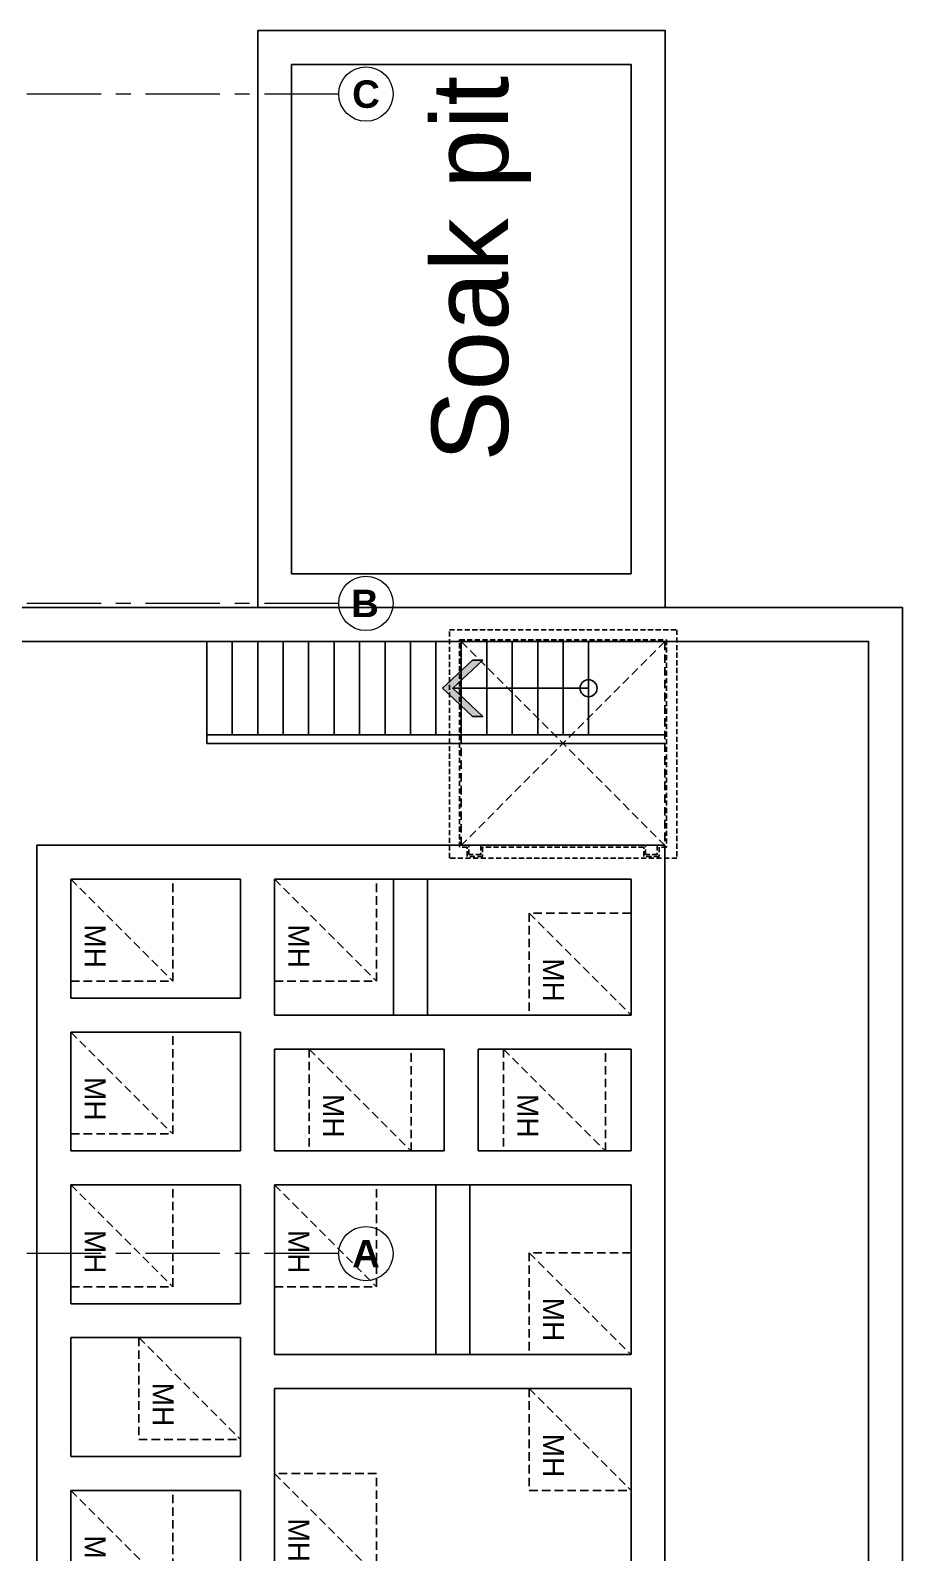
# Model space of a CAD drawing. Header units: millimetres. Extents: x -545754 to 527377, y 134623 to 1871324.
# Drawn here: x 472940 to 478078, y 144055 to 153021 of the extents above; entities that cross this region are included whole.
import ezdxf
from ezdxf.enums import TextEntityAlignment as Align
from ezdxf.xclip import XClip

# ---------------------------------------------------------------- set-up
doc = ezdxf.new("R2010")
doc.units = ezdxf.units.MM
doc.header["$XCLIPFRAME"] = 0
for name, pattern in [('PLINTH BEAM & PILE CAP LEVEL DRAWING   1605.2024$0$CENTER', [2, 1.25, -0.25, 0.25, -0.25]), ('PLINTH BEAM & PILE CAP LEVEL DRAWING   1605.2024$0$DASHDOT', [25.4, 12.7, -6.35, 0, -6.35]), ('PLINTH BEAM & PILE CAP LEVEL DRAWING   1605.2024$0$DASHED', [0.75, 0.5, -0.25])]:
    doc.linetypes.add(name, pattern=pattern)
doc.layers.add('PLINTH BEAM & PILE CAP LEVEL DRAWING   1605.2024$0$A-GRID', color=35, linetype='PLINTH BEAM & PILE CAP LEVEL DRAWING   1605.2024$0$DASHDOT', lineweight=5)
doc.layers.add('PLINTH BEAM & PILE CAP LEVEL DRAWING   1605.2024$0$A-THIN', color=14, linetype='Continuous')
doc.layers.add('PLINTH BEAM & PILE CAP LEVEL DRAWING   1605.2024$0$HAT', color=3, linetype='Continuous')
doc.styles.add('PLINTH BEAM & PILE CAP LEVEL DRAWING   1605.2024$0$BOLD', font='arialbd.ttf')
doc.styles.add('PLINTH BEAM & PILE CAP LEVEL DRAWING   1605.2024$0$Dimtext', font='arial.ttf')
doc.styles.add('PLINTH BEAM & PILE CAP LEVEL DRAWING   1605.2024$0$Standard', font='txt')

# ---------------------------------------------------------------- blocks, each defined once
blk = doc.blocks.new('PLINTH BEAM & PILE CAP LEVEL DRAWING   1605.2024$0$WER')
at = {"color": 14, "linetype": 'PLINTH BEAM & PILE CAP LEVEL DRAWING   1605.2024$0$DASHED', "ltscale": 10}
for p, q in [((73124.51032313069, 1995.125665533098), (73064.51032313069, 1995.125665533098)), ((73064.51032313069, 1995.125665533098), (73064.51032313069, 1935.125665533098)), ((73064.51032313069, 1935.125665533098), (73124.51032313069, 1995.125665533098)), ((73124.51032313069, 1935.125665533098), (73124.51032313069, 1995.125665533098)), ((73064.51032313069, 1935.125665533098), (73124.51032313069, 1935.125665533098))]:
    blk.add_line(p, q, dxfattribs=at)
at = {"color": 14, "linetype": 'PLINTH BEAM & PILE CAP LEVEL DRAWING   1605.2024$0$DASHED', "ltscale": 10, "insert": (73091.0494343103, 1955.578484320259), "char_height": 9.239999999999998, "width": 31.38030521889203, "attachment_point": 1, "style": 'PLINTH BEAM & PILE CAP LEVEL DRAWING   1605.2024$0$Standard'}
blk.add_mtext('{\\H1.333x;MH}', dxfattribs=at)
blk = doc.blocks.new('PLINTH BEAM & PILE CAP LEVEL DRAWING   1605.2024$0$stp')
at = {"color": 0, "linetype": 'ByBlock'}
blk.add_line((105846.1045845814, -166101.2564560306), (105786.1045845814, -166101.2564560306), dxfattribs=at)
at = {"color": 1, "linetype": 'ByBlock'}
blk.add_line((105866.1045845814, -166101.2564560306), (105906.1045845814, -166141.2564560306), dxfattribs=at)
at = {"color": 7, "linetype": 'ByBlock'}
blk.add_line((105866.1045845814, -166101.2564560306), (105916.1045845814, -166151.2564560306), dxfattribs=at)
at = {"layer": 'PLINTH BEAM & PILE CAP LEVEL DRAWING   1605.2024$0$A-THIN', "color": 150, "linetype": 'ByBlock', "ltscale": 0.01}
for p, q in [((105646.1045845814, -166341.2564560307), (105646.1045845814, -165651.2564560307)), ((105646.1045845814, -165651.2564560307), (106016.1045845813, -165651.2564560307)), ((106016.1045845813, -165651.2564560307), (106016.1045845814, -166341.2564560307)), ((105666.1045845814, -165741.2564560306), (105666.1045845813, -165671.2564560308)), ((105666.1045845814, -165741.2564560306), (105666.1045845813, -165671.2564560307)), ((105666.1045845813, -165671.2564560307), (105766.1045845813, -165671.2564560307)), ((105766.1045845813, -165741.2564560306), (105766.1045845813, -165671.2564560307)), ((105766.1045845813, -165741.2564560306), (105766.1045845813, -165671.2564560307)), ((105786.1045845814, -165671.2564560307), (105996.1045845814, -165671.2564560307)), ((105786.1045845814, -165671.2564560307), (105996.1045845814, -165671.2564560306)), ((105786.1045845814, -165671.2564560307), (105786.1045845814, -165751.2564560307)), ((105856.1045845813, -165671.2564560307), (105856.1045845813, -165751.2564560307)), ((105876.1045845813, -165671.2564560307), (105876.1045845813, -165751.2564560307)), ((105996.1045845814, -165671.2564560307), (105906.1045845813, -165671.2564560307)), ((105996.1045845814, -165671.2564560306), (105996.1045845814, -165751.2564560306)), ((105666.1045845814, -165741.2564560306), (105766.1045845813, -165741.2564560306)), ((105996.1045845814, -165751.2564560306), (105786.1045845814, -165751.2564560306)), ((105786.1045845814, -165751.2564560307), (105996.1045845814, -165751.2564560306)), ((105666.1045845814, -165831.2564560306), (105666.1045845813, -165761.2564560306)), ((105666.1045845814, -165831.2564560306), (105666.1045845813, -165761.2564560306)), ((105666.1045845813, -165761.2564560306), (105766.1045845814, -165761.2564560306)), ((105766.1045845813, -165831.2564560306), (105766.1045845813, -165761.2564560306)), ((105766.1045845813, -165831.2564560306), (105766.1045845813, -165761.2564560306)), ((105786.1045845814, -165771.2564560306), (105786.1045845814, -165831.2564560306)), ((105786.1045845814, -165771.2564560306), (105786.1045845814, -165831.2564560306)), ((105786.1045845814, -165771.2564560306), (105886.1045845814, -165771.2564560306)), ((105886.1045845814, -165771.2564560306), (105886.1045845814, -165831.2564560306)), ((105886.1045845814, -165771.2564560306), (105886.1045845814, -165831.2564560306)), ((105906.1045845814, -165771.2564560306), (105906.1045845814, -165831.2564560306)), ((105906.1045845814, -165771.2564560306), (105906.1045845814, -165831.2564560306)), ((105906.1045845814, -165771.2564560306), (105996.1045845814, -165771.2564560306)), ((105996.1045845814, -165771.2564560306), (105996.1045845814, -165831.2564560306)), ((105666.1045845814, -165831.2564560306), (105766.1045845813, -165831.2564560306)), ((105786.1045845814, -165831.2564560306), (105886.1045845814, -165831.2564560306)), ((105906.1045845814, -165831.2564560306), (105996.1045845814, -165831.2564560306)), ((105666.1045845814, -165921.2564560306), (105666.1045845814, -165851.2564560306)), ((105666.1045845814, -165921.2564560306), (105666.1045845814, -165851.2564560306)), ((105666.1045845814, -165851.2564560306), (105766.1045845814, -165851.2564560306)), ((105766.1045845814, -165921.2564560306), (105766.1045845813, -165851.2564560306)), ((105766.1045845814, -165921.2564560306), (105766.1045845814, -165851.2564560306)), ((105996.1045845814, -165851.2564560306), (105786.1045845813, -165851.2564560306)), ((105786.1045845813, -165851.2564560306), (105786.1045845814, -165951.2564560306)), ((105881.1045845814, -165851.2564560306), (105881.1045845814, -165951.2564560306)), ((105901.1045845814, -165851.2564560306), (105901.1045845814, -165951.2564560306)), ((105906.1045845814, -165851.2564560306), (105996.1045845814, -165851.2564560306)), ((105996.1045845814, -165851.2564560306), (105996.1045845814, -165951.2564560305)), ((105666.1045845814, -165921.2564560306), (105766.1045845814, -165921.2564560306)), ((105666.1045845814, -166011.2564560306), (105666.1045845814, -165941.2564560306)), ((105666.1045845814, -165971.2564560306), (105666.1045845814, -165941.2564560306)), ((105666.1045845814, -165941.2564560306), (105766.1045845814, -165941.2564560306)), ((105666.1045845814, -165941.2564560306), (105766.1045845814, -165941.2564560306)), ((105666.1045845814, -165941.2564560306), (105766.1045845814, -165941.2564560306)), ((105766.1045845814, -166011.2564560306), (105766.1045845814, -165941.2564560305)), ((105766.1045845814, -165971.2564560306), (105766.1045845814, -165941.2564560306)), ((105996.1045845814, -165951.2564560305), (105786.1045845814, -165951.2564560306)), ((105996.1045845814, -165971.2564560305), (105786.1045845814, -165971.2564560306)), ((105996.1045845814, -165971.2564560305), (105786.1045845814, -165971.2564560306)), ((105996.1045845814, -165971.2564560305), (105786.1045845814, -165971.2564560306)), ((105786.1045845814, -166081.2564560306), (105786.1045845814, -165971.2564560306)), ((105936.1045845814, -165971.2564560306), (105996.1045845814, -165971.2564560305)), ((105996.1045845814, -166081.2564560306), (105996.1045845814, -165971.2564560305)), ((105666.1045845814, -166011.2564560306), (105766.1045845814, -166011.2564560306)), ((105666.1045845814, -166091.2564560306), (105666.1045845814, -166031.2564560306)), ((105666.1045845814, -166031.2564560306), (105766.1045845814, -166031.2564560306)), ((105666.1045845814, -166031.2564560306), (105766.1045845814, -166031.2564560306)), ((105766.1045845814, -166091.2564560306), (105766.1045845814, -166031.2564560306)), ((105996.1045845814, -166081.2564560306), (105786.1045845814, -166081.2564560306)), ((105666.1045845814, -166091.2564560306), (105766.1045845814, -166091.2564560306)), ((105846.1045845814, -166101.2564560306), (105786.1045845814, -166101.2564560306)), ((105786.1045845814, -166101.2564560306), (105786.1045845814, -166231.2564560306)), ((105786.1045845814, -166231.2564560306), (105786.1045845814, -166101.2564560306)), ((105786.1045845814, -166231.2564560306), (105786.1045845814, -166101.2564560306)), ((105846.1045845813, -166231.2564560306), (105846.1045845814, -166101.2564560306)), ((105979.6672067567, -166101.2564560306), (105866.1045845814, -166101.2564560306)), ((105866.1045845813, -166231.2564560306), (105866.1045845814, -166101.2564560306)), ((105866.1045845814, -166101.2564560306), (105996.1045845814, -166101.2564560306)), ((105866.1045845814, -166101.2564560306), (105916.1045845814, -166151.2564560306)), ((105996.1045845814, -166101.2564560306), (105946.1045845814, -166151.2564560306)), ((105996.1045845814, -166231.2564560306), (105996.1045845814, -166101.2564560306)), ((105666.1045845814, -166231.2564560306), (105666.1045845814, -166111.2564560306)), ((105666.1045845814, -166111.2564560306), (105766.1045845814, -166111.2564560306)), ((105666.1045845814, -166111.2564560306), (105701.1045845814, -166158.3250724954)), ((105766.1045845814, -166111.2564560306), (105731.1045845814, -166158.3250724954)), ((105766.1045845814, -166231.2564560306), (105766.1045845814, -166111.2564560306)), ((105916.1045845814, -166181.2564560305), (105916.1045845814, -166151.2564560306)), ((105916.1045845814, -166151.2564560306), (105946.1045845814, -166151.2564560306)), ((105946.1045845814, -166151.2564560306), (105946.1045845814, -166181.2564560306)), ((105701.1045845814, -166188.3250724954), (105701.1045845814, -166158.3250724954)), ((105701.1045845814, -166158.3250724954), (105731.1045845814, -166158.3250724954)), ((105731.1045845814, -166158.3250724954), (105731.1045845814, -166188.3250724954)), ((105916.1045845814, -166181.2564560305), (105866.1045845814, -166231.2564560306)), ((105946.1045845814, -166181.2564560306), (105916.1045845814, -166181.2564560305)), ((105946.1045845814, -166181.2564560306), (105996.1045845814, -166231.2564560306)), ((105701.1045845814, -166188.3250724954), (105666.1045845814, -166231.2564560306)), ((105731.1045845814, -166188.3250724954), (105701.1045845814, -166188.3250724954)), ((105731.1045845814, -166188.3250724954), (105766.1045845814, -166231.2564560306)), ((105666.1045845814, -166231.2564560306), (105766.1045845814, -166231.2564560306)), ((105786.1045845814, -166231.2564560306), (105846.1045845813, -166231.2564560306)), ((105866.1045845814, -166231.2564560306), (105956.1045845814, -166231.2564560305)), ((105866.1045845814, -166231.2564560306), (105996.1045845814, -166231.2564560306)), ((105666.1045845814, -166321.2564560307), (105666.1045845814, -166251.2564560306)), ((105666.1045845814, -166251.2564560306), (105766.1045845814, -166251.2564560306)), ((105766.1045845814, -166251.2564560306), (105766.1045845814, -166321.2564560307)), ((105786.1045845814, -166251.2564560306), (105786.1045845814, -166321.2564560307)), ((105786.1045845814, -166251.2564560306), (105886.1045845814, -166251.2564560306)), ((105886.1045845814, -166251.2564560306), (105886.1045845814, -166321.2564560307)), ((105886.1045845814, -166321.2564560307), (105886.1045845814, -166251.2564560306)), ((105906.1045845814, -166251.2564560306), (105906.1045845814, -166321.2564560307)), ((105906.1045845814, -166251.2564560306), (105996.1045845814, -166251.2564560306)), ((105906.1045845814, -166321.2564560307), (105906.1045845814, -166251.2564560306)), ((105996.1045845814, -166321.2564560307), (105996.1045845814, -166251.2564560306)), ((105766.1045845814, -166321.2564560307), (105666.1045845814, -166321.2564560307)), ((105886.1045845814, -166321.2564560307), (105786.1045845814, -166321.2564560307)), ((105996.1045845814, -166321.2564560307), (105906.1045845814, -166321.2564560307)), ((106016.1045845814, -166341.2564560307), (105646.1045845814, -166341.2564560307))]:
    blk.add_line(p, q, dxfattribs=at)
at = {"color": 0, "linetype": 'ByBlock', "rotation": 270.0000000000037}
for p in [(103730.9789190436, -92606.74613290017), (103850.9789190436, -92606.74613290011), (104000.9789190436, -92626.74613290005), (103730.9789190436, -92696.74613290004), (103871.405577075, -92706.7461329001), (103985.9276921068, -92706.74613290002), (103730.9789190436, -92786.74613290004), (103850.9789190436, -92786.74613290002), (104000.9789190436, -92826.7461329), (103770.9789190436, -92876.74613290004), (104000.9789190436, -92906.74613290002), (103850.9789190436, -92956.74613290002), (103730.9789190436, -92966.74613290005), (103850.9789190436, -93036.74613290002), (103930.9789190437, -93036.74613290004), (103770.9789190436, -93046.74613290004), (104000.9789190437, -93106.74613290002), (103730.9789190436, -93186.74613290004), (103850.9789190437, -93196.74613290015), (103970.9789190437, -93196.74613290014)]:
    blk.add_blockref('PLINTH BEAM & PILE CAP LEVEL DRAWING   1605.2024$0$WER', p, dxfattribs=at)
blk = doc.blocks.new('PLINTH BEAM & PILE CAP LEVEL DRAWING   1605.2024$0$ngfgrid')
at = {"layer": 'PLINTH BEAM & PILE CAP LEVEL DRAWING   1605.2024$0$A-GRID', "linetype": 'PLINTH BEAM & PILE CAP LEVEL DRAWING   1605.2024$0$CENTER', "ltscale": 35}
for p, q in [((78544.86091242098, -149519.1949455406), (75455.41914988798, -149519.1949455406)), ((78544.86091242098, -149819.1949455406), (75455.41914988798, -149819.1949455406)), ((78544.86091242098, -150202.1949455406), (75455.41914988798, -150202.1949455406))]:
    blk.add_line(p, q, dxfattribs=at)
at = {"layer": 'PLINTH BEAM & PILE CAP LEVEL DRAWING   1605.2024$0$A-GRID', "linetype": 'Continuous'}
for centre in [(78560.860920421, -149519.1949455406), (78560.860920421, -149819.1949455406), (78560.860920421, -150202.1949455406)]:
    blk.add_circle(centre, 16.000008, dxfattribs=at)
at = {"layer": 'PLINTH BEAM & PILE CAP LEVEL DRAWING   1605.2024$0$A-GRID', "color": 32, "style": 'PLINTH BEAM & PILE CAP LEVEL DRAWING   1605.2024$0$BOLD'}
for s, p in [('C', (78560.94932424092, -149519.1949455406)), ('B', (78560.319447024, -149819.1949455406)), ('A', (78560.94932424092, -150202.1949455406))]:
    blk.add_text(s, height=16.2, dxfattribs=at).set_placement(p, align=Align.MIDDLE_CENTER)
blk = doc.blocks.new('PLINTH BEAM & PILE CAP LEVEL DRAWING   1605.2024')
at = {"layer": 'PLINTH BEAM & PILE CAP LEVEL DRAWING   1605.2024$0$A-THIN'}
blk.add_hatch(color=250, dxfattribs=at).paths.add_polyline_path([(55679.95412253268, -149869.1949455407), (55697.62036870449, -149852.6972741735), (55691.62036870449, -149852.6972741735), (55673.95412253268, -149869.1949455407), (55691.62036870449, -149885.8421470782), (55697.62036870449, -149885.8421470782)])
at = {"layer": 'PLINTH BEAM & PILE CAP LEVEL DRAWING   1605.2024$0$A-THIN', "color": 32, "linetype": 'ByBlock', "ltscale": 0.01}
for p, q in [((55535.04433739718, -149901.6949455407), (55535.04433739718, -149841.6949455407)), ((55550.04433739718, -149896.6949455407), (55550.04433739718, -149841.6949455407)), ((55565.04433739718, -149896.6949455407), (55565.04433739718, -149841.6949455407)), ((55580.04433739718, -149896.6949455407), (55580.04433739718, -149841.6949455407)), ((55595.04433739718, -149896.6949455407), (55595.04433739718, -149841.6949455407)), ((55610.04433739718, -149896.6949455407), (55610.04433739718, -149841.6949455407)), ((55625.04433739718, -149896.6949455407), (55625.04433739718, -149841.6949455407)), ((55640.04433739718, -149896.6949455407), (55640.04433739718, -149841.6949455407)), ((55655.04433739718, -149896.6949455407), (55655.04433739718, -149841.6949455407)), ((55670.04433739718, -149896.6949455407), (55670.04433739718, -149841.6949455407)), ((55684.99415855379, -149896.6949455407), (55684.99415855379, -149841.6949455407)), ((55699.99415855379, -149896.6949455407), (55699.99415855379, -149841.6949455407)), ((55714.99415855379, -149896.6949455407), (55714.99415855379, -149841.6949455407)), ((55729.99415855379, -149896.6949455407), (55729.99415855379, -149841.6949455407)), ((55744.99415855379, -149896.6949455407), (55744.99415855379, -149841.6949455407)), ((55759.99415855379, -149896.6949455407), (55759.99415855379, -149841.6949455407)), ((55805.04433739718, -149896.6949455407), (55535.04433739718, -149896.6949455407)), ((55805.04433739718, -149901.6949455407), (55535.04433739718, -149901.6949455407))]:
    blk.add_line(p, q, dxfattribs=at)
at = {"layer": 'PLINTH BEAM & PILE CAP LEVEL DRAWING   1605.2024$0$A-THIN', "color": 32, "linetype": 'PLINTH BEAM & PILE CAP LEVEL DRAWING   1605.2024$0$DASHED', "ltscale": 10}
for p, q in [((55804.99415855379, -149841.6949455407), (55684.99415855379, -149961.6949455407)), ((55684.99415855379, -149841.6949455407), (55804.99415855379, -149961.6949455407))]:
    blk.add_line(p, q, dxfattribs=at)
at = {"layer": 'PLINTH BEAM & PILE CAP LEVEL DRAWING   1605.2024$0$A-THIN', "color": 150, "linetype": 'ByBlock', "ltscale": 0.01}
for points in [[(55565.04433739721, -149481.6949455407), (55805.04433739722, -149481.6949455406), (55805.04433739718, -149821.6949455407), (55565.04433739718, -149821.6949455407)], [(55585.04433739721, -149501.6949455407), (55785.04433739722, -149501.6949455406), (55785.04433739718, -149801.6949455407), (55585.04433739718, -149801.6949455407)], [(55294.99415855376, -149821.6949455407), (55944.99415855379, -149821.6949455407), (55944.99415855379, -150791.6949455406), (55294.99415855376, -150791.6949455406)], [(55314.99415855376, -149841.6949455407), (55924.99415855379, -149841.6949455407), (55924.99415855379, -150771.6949455406), (55314.99415855376, -150771.6949455406)]]:
    blk.add_lwpolyline(points, close=True, dxfattribs=at)
at = {"layer": 'PLINTH BEAM & PILE CAP LEVEL DRAWING   1605.2024$0$A-THIN', "color": 14, "linetype": 'PLINTH BEAM & PILE CAP LEVEL DRAWING   1605.2024$0$DASHED', "ltscale": 6}
for points in [[(55677.99415855379, -149969.1949455407), (55677.99415855379, -149834.6949455407), (55811.99415855379, -149834.6949455407), (55811.99415855379, -149969.1949455407)], [(55688.48752573406, -149962.6949455407), (55683.99415855379, -149962.6949455407), (55683.99415855379, -149840.6949455407), (55805.99415855379, -149840.6949455407), (55805.99415855379, -149962.6949455407), (55801.5007913735, -149962.6949455407), (55801.5007913735, -149968.1949455407), (55792.5007913735, -149968.1949455407), (55792.5007913735, -149962.6949455407), (55697.48752573406, -149962.6949455407), (55697.48752573406, -149968.1949455407), (55688.48752573406, -149968.1949455407)]]:
    blk.add_lwpolyline(points, close=True, dxfattribs=at)
at = {"layer": 'PLINTH BEAM & PILE CAP LEVEL DRAWING   1605.2024$0$A-THIN', "color": 32, "linetype": 'PLINTH BEAM & PILE CAP LEVEL DRAWING   1605.2024$0$DASHED', "ltscale": 10}
for points in [[(55684.99415855379, -149961.6949455407), (55684.99415855379, -149841.6949455407), (55804.99415855379, -149841.6949455407), (55804.99415855379, -149961.6949455407), (55804.99415855379, -149961.6949455407)], [(55804.99415855379, -149961.6949455407), (55684.99415855379, -149961.6949455407)]]:
    blk.add_lwpolyline(points, dxfattribs=at)
at = {"layer": 'PLINTH BEAM & PILE CAP LEVEL DRAWING   1605.2024$0$A-THIN', "color": 8, "linetype": 'Continuous'}
blk.add_lwpolyline([(55691.62036870449, -149852.6972741735), (55673.95412253268, -149869.1949455407), (55691.62036870449, -149885.8421470782), (55697.62036870449, -149885.8421470782), (55679.95412253268, -149869.1949455407), (55697.62036870449, -149852.6972741735)], close=True, dxfattribs=at)
blk.add_lwpolyline([(55679.95412253268, -149869.1949455407), (55759.99415855379, -149869.1949455407)], dxfattribs=at)
at = {"layer": 'PLINTH BEAM & PILE CAP LEVEL DRAWING   1605.2024$0$A-THIN', "color": 14, "linetype": 'PLINTH BEAM & PILE CAP LEVEL DRAWING   1605.2024$0$DASHED', "ltscale": 6}
for points in [[(55696.48752573406, -149961.6949455407), (55696.48752573406, -149967.1949455407), (55689.48752573406, -149967.1949455407), (55689.48752573406, -149961.6949455407)], [(55800.5007913735, -149961.6949455407), (55800.5007913735, -149967.1949455407), (55793.5007913735, -149967.1949455407), (55793.5007913735, -149961.6949455407)]]:
    blk.add_lwpolyline(points, dxfattribs=at)
at = {"layer": 'PLINTH BEAM & PILE CAP LEVEL DRAWING   1605.2024$0$A-THIN', "color": 32, "linetype": 'Continuous'}
blk.add_circle((55759.99415855379, -149869.1949455407), 5, dxfattribs=at)
at = {"layer": 'PLINTH BEAM & PILE CAP LEVEL DRAWING   1605.2024$0$A-GRID'}
blk.add_blockref('PLINTH BEAM & PILE CAP LEVEL DRAWING   1605.2024$0$ngfgrid', (-22932.09342576806, 0), dxfattribs=at)
at = {"layer": 'PLINTH BEAM & PILE CAP LEVEL DRAWING   1605.2024$0$A-THIN', "linetype": 'ByBlock', "ltscale": 0.01}
blk.add_blockref('PLINTH BEAM & PILE CAP LEVEL DRAWING   1605.2024$0$stp', (-50211.1104260276, 15689.56151049005), dxfattribs=at)
at = {"layer": 'PLINTH BEAM & PILE CAP LEVEL DRAWING   1605.2024$0$HAT', "color": 8, "linetype": 'PLINTH BEAM & PILE CAP LEVEL DRAWING   1605.2024$0$DASHED', "lineweight": 30, "ltscale": 30, "style": 'PLINTH BEAM & PILE CAP LEVEL DRAWING   1605.2024$0$Dimtext'}
blk.add_text('Soak pit', height=45, rotation=90, dxfattribs=at).set_placement((55712.54529052597, -149735.6149761536))

msp = doc.modelspace()

# ---------------------------------------------------------------- block references
at = {"color": 1}
ref = msp.add_blockref('PLINTH BEAM & PILE CAP LEVEL DRAWING   1605.2024', (-81371.52108037245, 1647837.956544768), dxfattribs=dict(at, xscale=10, yscale=10, zscale=10))
XClip(ref).set_block_clipping_path([(52196.59265276442, -151321.45433399797), (56330.479279041916, -146541.7518497292)])

doc.saveas('drawing.dxf')
